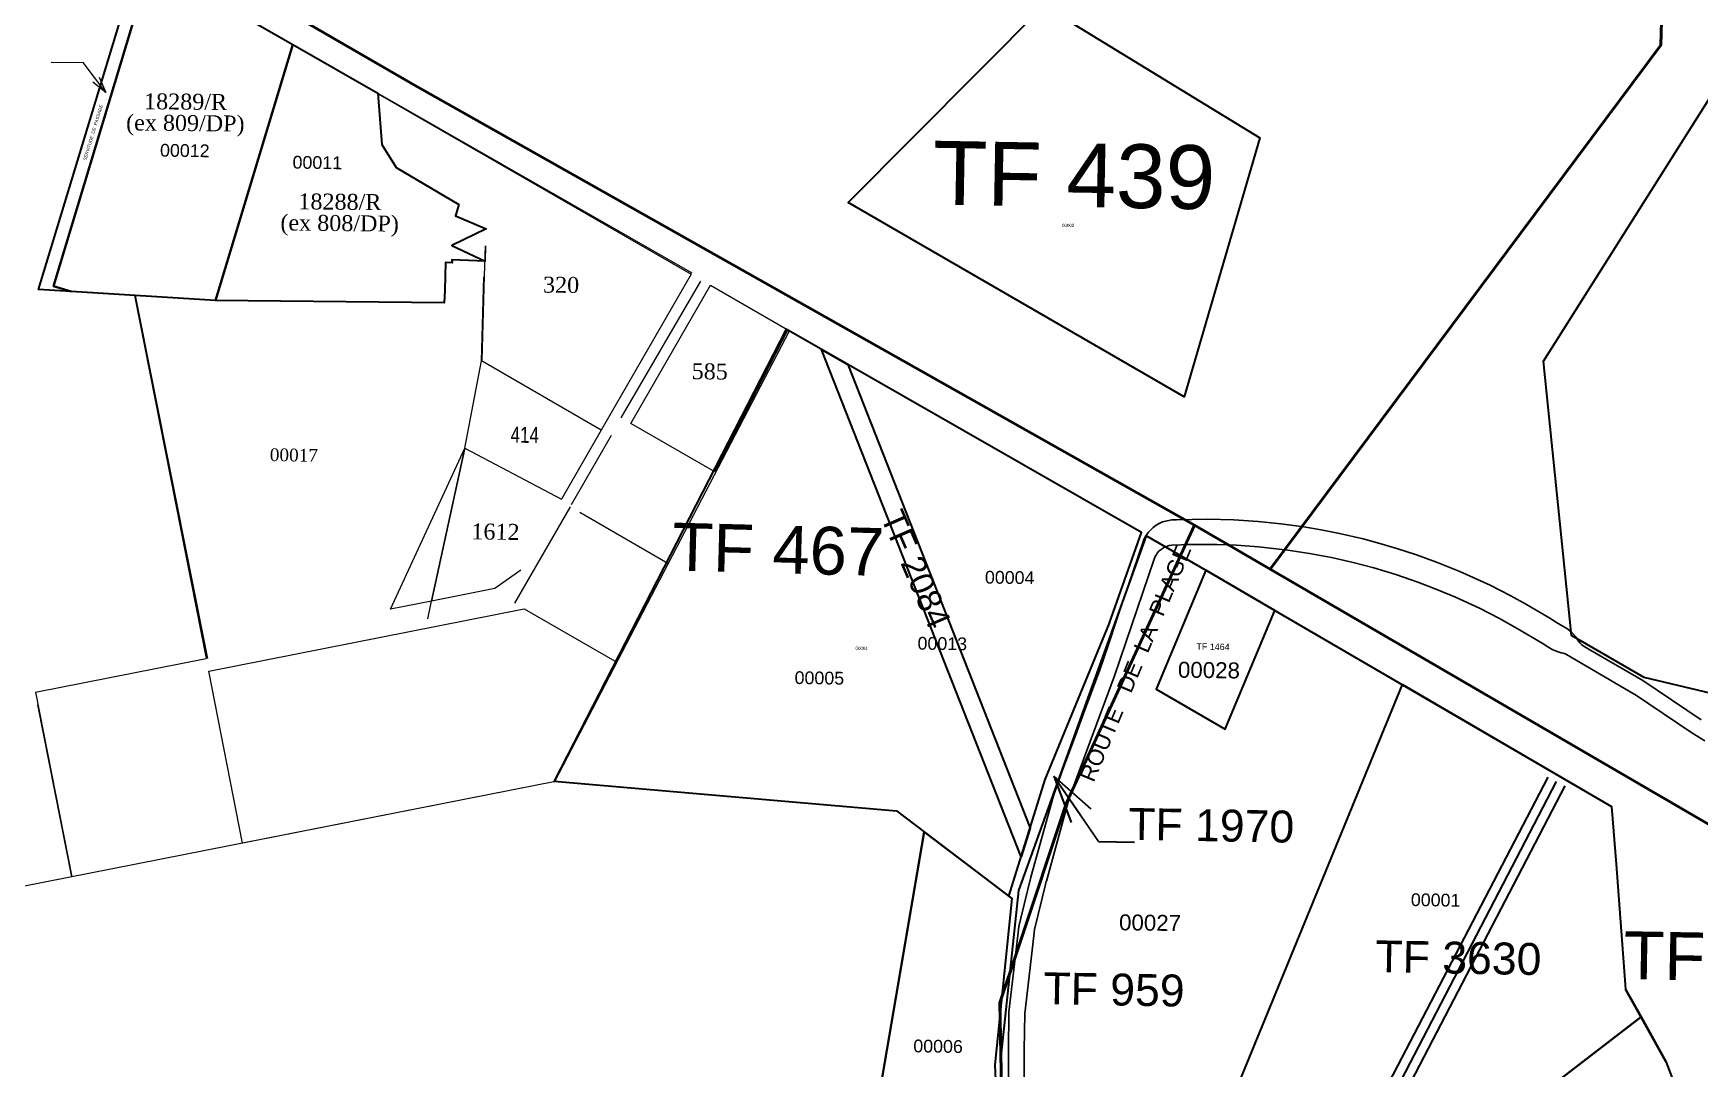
# Model space of a CAD drawing. Header units: metres. Extents: x 0 to 1324930, y 0 to 1631912.
# Drawn here: x 252407 to 252929, y 1629236 to 1629561 of the extents above; entities that cross this region are included whole.
import ezdxf
from ezdxf.enums import TextEntityAlignment as Align

# ---------------------------------------------------------------- set-up
doc = ezdxf.new("R2010")
doc.units = ezdxf.units.M
doc.header["$MEASUREMENT"] = 0
for name, color, linetype in [('A_revoir_niveau_0', 7, 'Continuous'), ('historique_numero_parcelle', 7, 'Continuous'), ('limites_sections', 7, 'Continuous'), ('limites_tf', 7, 'Continuous'), ('numero_parcelle', 7, 'Continuous'), ('toponymie', 7, 'Continuous')]:
    doc.layers.add(name, color=color, linetype=linetype)
for name, color, linetype, lineweight in [('CABA', 7, 'Continuous', 0), ('MORCELLEMENT', 7, 'Continuous', 0), ('Numero_TF', 7, 'Continuous', 0), ('TITRE FONCIER', 7, 'Continuous', 0)]:
    doc.layers.add(name, color=color, linetype=linetype, lineweight=lineweight)
doc.styles.get("Standard").update_dxf_attribs({"font": 'txt.shx'})
doc.styles.add('Style-Arial', font='arial.ttf')
doc.styles.add('Style-ENGINEERING', font='ENGINEERING.shx')
doc.styles.add('Style-FANCY', font='times.ttf')
doc.styles.add('Style-STANDARD', font='STANDARD.shx')
doc.styles.add('Style-txt', font='txt.shx')
doc.linetypes.add('LIMITE2', pattern='A,0.00635,-0.00254,["„",Style-STANDARD,S=0.00254,R=0,X=-0.00254,Y=0],-0.00254,0.0254', length=0.03683)
doc.dimstyles.get("Standard").update_dxf_attribs({"dimtxt": 4, "dimasz": 0.9, "dimexe": 0.9, "dimexo": 0.3125, "dimgap": 0.45, "dimtad": 1, "dimzin": 3, "dimdsep": 46, "dimtxsty": 'Standard', "dimcen": 9e-06, "dimse1": 1, "dimse2": 1, "dimclrt": 6, "dimazin": 3, "dimtfac": 1, "dimtmove": 0, "dimatfit": 1, "dimtzin": 3})

# ---------------------------------------------------------------- blocks, each defined once
blk = doc.blocks.new('TerminatorOpen_0.5')
at = {"color": 0, "linetype": 'ByBlock', "lineweight": -2}
for q in [(-1, 0.25), (-1, 0), (-1, -0.25)]:
    blk.add_line((0, 0), q, dxfattribs=at)

msp = doc.modelspace()

# ---------------------------------------------------------------- linework, layer by layer
at = {"layer": 'A_revoir_niveau_0', "color": 7, "linetype": 'Continuous', "lineweight": 0}
for p, q in [((252463.95235, 1629476.87531), (252488.17618, 1629557.07527)), ((252548.56626, 1629493.93739), (252548.38636, 1629489.18902)), ((252591.09267, 1629440.08042), (252616.00347, 1629482.96078)), ((252463.95235, 1629476.87531), (252418.69891, 1629479.64085)), ((252594.13094, 1629438.33211), (252619.0474, 1629481.66243)), ((252619.0474, 1629481.66243), (252643.31394, 1629467.70639)), ((252643.79234, 1629467.45879), (252570.22654, 1629326.22599)), ((252643.31394, 1629467.70639), (252620.43275, 1629423.1904)), ((252620.43275, 1629423.1904), (252594.13094, 1629438.33211)), ((252531.63609, 1629382.63302), (252542.02899, 1629430.54621)), ((252542.02899, 1629430.54621), (252572.3708, 1629414.58367)), ((252575.08143, 1629412.22942), (252557.64964, 1629381.95608)), ((252559.59056, 1629392.36251), (252551.4668, 1629386.54414)), ((252551.4668, 1629386.54414), (252531.63609, 1629382.63302)), ((252461.76508, 1629360.70929), (252560.67791, 1629380.20789)), ((252530.42619, 1629377.07779), (252531.63609, 1629382.63302)), ((252560.67791, 1629380.20789), (252589.72002, 1629363.48163)), ((252407.4775, 1629354.08095), (252460.99428, 1629364.62929)), ((252472.40801, 1629306.76129), (252461.76508, 1629360.70929)), ((252418.89123, 1629296.21296), (252408.2483, 1629350.16095)), ((252570.48864, 1629326.09034), (252272.47698, 1629267.35052)), ((252570.48864, 1629326.09034), (252472.40801, 1629306.76129))]:
    msp.add_line(p, q, dxfattribs=at)
at = {"layer": 'A_revoir_niveau_0', "color": 7, "linetype": 'Continuous', "lineweight": 13}
for p, q in [((252514.65395, 1629541.72898), (252612.97086, 1629485.15906)), ((252514.73797, 1629541.8754), (252613.17127, 1629485.50825)), ((252548.22647, 1629484.44044), (252548.56626, 1629493.93739)), ((252547.23329, 1629457.91297), (252548.02399, 1629484.22511)), ((252547.49001, 1629458.12672), (252548.22647, 1629484.44044)), ((252612.97086, 1629485.15906), (252584.84415, 1629436.25864)), ((252542.02899, 1629430.54621), (252547.23329, 1629457.91297)), ((252584.84415, 1629436.25864), (252547.23329, 1629457.91297)), ((252584.84415, 1629436.25864), (252572.3708, 1629414.58367)), ((252587.88242, 1629434.51032), (252575.40907, 1629412.83535)), ((252578.1097, 1629410.48123), (252605.71198, 1629394.57312))]:
    msp.add_line(p, q, dxfattribs=at)
at = {"layer": 'A_revoir_niveau_0', "color": 2, "linetype": 'Continuous', "lineweight": 13}
for p, q in [((252418.69891, 1629479.64085), (252438.75719, 1629478.42007)), ((252438.54253, 1629478.4304), (252460.99428, 1629364.62929)), ((252438.75719, 1629478.42007), (252461.44345, 1629364.66548)), ((252407.4775, 1629354.08095), (252418.89123, 1629296.21296)), ((252418.89123, 1629296.21296), (252272.47698, 1629267.35052))]:
    msp.add_line(p, q, dxfattribs=at)
at = {"layer": 'A_revoir_niveau_0', "color": 1, "linetype": 'Continuous', "elevation": 1.45707, "flags": 128}
for points in [[(252712.34422, 1629222.14757), (252712.4338, 1629241.94447), (252712.616, 1629253.85243), (252715.42602, 1629277.8577), (252715.73267, 1629280.62993), (252716.34654, 1629283.27316), (252716.35539, 1629283.3093), (252719.50214, 1629296.17067), (252726.5438, 1629321.63391), (252729.13402, 1629328.83563), (252733.87345, 1629341.63732), (252736.43195, 1629348.54807), (252740.97133, 1629360.8094), (252740.97875, 1629360.82944), (252743.87636, 1629369.37445), (252746.55565, 1629377.27392), (252746.78826, 1629377.95974), (252754.78181, 1629401.5275), (252754.80532, 1629401.59207), (252755.34317, 1629402.75236), (252755.8002, 1629403.51417), (252756.35674, 1629404.2771), (252757.77906, 1629405.72571), (252758.76502, 1629406.45188), (252759.74652, 1629407.01292), (252760.71911, 1629407.43771), (252762.17055, 1629407.75238), (252763.62199, 1629408.06705), (252765.15905, 1629408.13563), (252774.81547, 1629408.30315), (252783.11413, 1629408.08448), (252790.69568, 1629407.59083), (252797.86275, 1629406.86429), (252804.99736, 1629405.88745), (252810.98667, 1629404.86943), (252816.24927, 1629403.82347), (252823.59318, 1629402.12264), (252828.87681, 1629400.72149), (252834.55789, 1629399.04518), (252840.35856, 1629397.14745), (252846.60047, 1629394.88894), (252853.93128, 1629391.93926), (252863.41407, 1629387.62332), (252869.90412, 1629384.3252), (252874.81847, 1629381.63081), (252882.10561, 1629377.30455), (252884.29561, 1629375.92335), (252887.52762, 1629374.03797), (252887.76865, 1629373.88138), (252888.95839, 1629372.87119), (252889.40674, 1629372.49051), (252890.29006, 1629371.39935), (252890.60889, 1629370.88455), (252890.81173, 1629370.55704), (252890.82183, 1629370.53976), (252891.19666, 1629369.97649), (252891.6327, 1629369.45916), (252892.08676, 1629369.02638), (252892.58364, 1629368.64353), (252892.60643, 1629368.62398), (252892.64715, 1629368.6003), (252894.72471, 1629367.39217), (252911.3225, 1629357.7362), (252929.54388, 1629345.43053)], [(252930.77336, 1629338.87493), (252926.64817, 1629341.3527), (252908.66544, 1629353.50143), (252908.62036, 1629353.52765), (252887.34024, 1629365.90242), (252886.91467, 1629366.09629), (252886.33371, 1629366.304), (252885.73556, 1629366.45525), (252885.73123, 1629366.45612), (252884.73602, 1629366.71397), (252883.0736, 1629367.42091), (252881.5649, 1629368.28137), (252879.70768, 1629369.41836), (252871.96631, 1629374.10759), (252866.37022, 1629377.20517), (252860.08976, 1629380.40753), (252852.63103, 1629383.85455), (252846.73773, 1629386.31818), (252840.7679, 1629388.5901), (252833.91146, 1629390.93212), (252826.97378, 1629393.02126), (252820.48764, 1629394.72726), (252813.69752, 1629396.26433), (252806.85748, 1629397.56131), (252799.97872, 1629398.61622), (252790.82129, 1629399.63926), (252783.91945, 1629400.12622), (252777.72585, 1629400.35708), (252772.08662, 1629400.3983), (252769.85088, 1629400.37009), (252768.15436, 1629400.33181), (252766.64655, 1629400.28555), (252763.81821, 1629400.16768), (252763.69115, 1629400.16239), (252763.66559, 1629400.16017), (252762.80534, 1629400.02472), (252762.02001, 1629399.79272), (252761.59158, 1629399.61829), (252761.34415, 1629399.50067), (252760.86435, 1629399.23383), (252760.59412, 1629399.05867), (252759.99935, 1629398.59861), (252759.53365, 1629398.14986), (252759.1129, 1629397.65369), (252758.82466, 1629397.24485), (252758.45901, 1629396.60331), (252758.11308, 1629395.76221), (252745.69952, 1629359.18315), (252731.50809, 1629320.84687), (252724.33518, 1629294.88834), (252724.32153, 1629294.83897), (252724.07975, 1629293.84415), (252720.65575, 1629279.75584), (252720.42546, 1629277.76618), (252717.61032, 1629253.44344), (252717.43371, 1629241.91348), (252717.34728, 1629222.8139)]]:
    msp.add_lwpolyline(points, dxfattribs=at)
at = {"layer": 'A_revoir_niveau_0', "color": 7, "linetype": 'Continuous', "lineweight": 13}
msp.add_3dface([(252542.02899, 1629430.54621), (252531.63609, 1629382.63302), (252518.77317, 1629380.09446)], dxfattribs=at)
at = {"layer": 'CABA', "color": 1, "linetype": 'LIMITE2', "lineweight": 30}
for p, q in [((252881.4819, 1629327.4841), (252728.54717, 1629033.41419)), ((252884.14348, 1629326.09991), (252731.20876, 1629032.03001)), ((252884.14348, 1629326.09991), (252753.67741, 1629075.23377)), ((252886.80506, 1629324.71572), (252733.87034, 1629030.64582))]:
    msp.add_line(p, q, dxfattribs=at)
at = {"layer": 'limites_sections', "color": 112, "linetype": 'Continuous', "lineweight": 40, "flags": 128}
for points in [[(252399.35662, 1629947.88035), (252399.9722, 1630065.21566), (252450.61003, 1630145.3448), (252785.96832, 1629991.31478), (253052.29576, 1629847.2923), (253000.11128, 1629763.48946), (252919.31833, 1629642.67521), (252916.99241, 1629556.86646), (252794.47787, 1629392.61618), (252770.73085, 1629406.43238), (252527.00823, 1629543.96157), (252247.28198, 1629705.6787), (252399.35662, 1629947.88035)], [(251919.61268, 1629455.67058), (252081.42593, 1629801.73603), (252284.01813, 1629684.53413), (252527.00823, 1629543.96157), (252770.73085, 1629406.43238), (252730.6907, 1629319.38859), (252715.53215, 1629273.91291), (252709.8002, 1629256.71706), (252715.02282, 1628988.62218), (252674.25754, 1628915.95363), (252495.08636, 1628927.31368), (252429.92095, 1628946.76676), (252389.11796, 1628940.41899), (252306.55366, 1628962.87828), (252156.9804, 1629047.27102), (252178.39639, 1629141.09202), (252230.21024, 1629282.12064), (252157.35447, 1629307.56238), (251996.65824, 1629315.19562), (252037.72196, 1629398.92806), (251919.61268, 1629455.67058)], [(252770.73085, 1629406.43238), (252794.47787, 1629392.61618), (253348.98947, 1629069.99709), (253223.52056, 1628793.26041), (253144.88469, 1628828.89142), (253135.16261, 1628857.86651), (253072.39909, 1628896.21438), (252995.1058, 1628893.94587), (252900.6388, 1628882.2263), (252766.51681, 1628874.56219), (252710.02398, 1628836.27541), (252655.49253, 1628879.66168), (252674.25754, 1628915.95363), (252715.02282, 1628988.62218), (252709.8002, 1629256.71706), (252715.53215, 1629273.91291), (252730.6907, 1629319.38859), (252770.73085, 1629406.43238)]]:
    msp.add_lwpolyline(points, close=True, dxfattribs=at)
msp.add_lwpolyline([(253348.98947, 1629069.99709), (252794.47787, 1629392.61618), (252916.99241, 1629556.86646), (252919.31833, 1629642.67521), (253000.11128, 1629763.48946)], dxfattribs=at)
at = {"layer": 'limites_tf', "color": 1, "linetype": 'Continuous', "lineweight": 30}
for p, q in [((252774.33283, 1629392.29747), (252795.94635, 1629379.72763)), ((252740.69882, 1629307.33434), (252751.95889, 1629307.13742)), ((252918.50674, 1629238.3764), (252905.89796, 1629261.04692))]:
    msp.add_line(p, q, dxfattribs=at)
at = {"layer": 'limites_tf', "color": 5, "linetype": 'Continuous', "lineweight": 30, "flags": 128}
for points in [[(252440.11259, 1629584.59169), (252443.66149, 1629582.5643), (252413.08634, 1629481.3299), (252418.69891, 1629479.64085), (252408.37483, 1629480.25934), (252440.11259, 1629584.59169)], [(252443.66149, 1629582.5643), (252488.17618, 1629557.07527), (252463.95235, 1629476.87531), (252418.69891, 1629479.64085), (252413.08634, 1629481.3299), (252443.66149, 1629582.5643)], [(252938.12929, 1629566.97048), (253171.77581, 1629429.90937), (253182.79447, 1629393.91847), (253185.64831, 1629394.99673), (253183.50842, 1629336.85917), (253177.57993, 1629336.0275), (253151.62666, 1629342.99279), (253089.50307, 1629373.58324), (253049.85666, 1629376.14305), (253034.54822, 1629359.50071), (253029.5758, 1629330.69801), (252911.70164, 1629358.70232), (252888.98681, 1629371.9114), (252880.20914, 1629457.83773), (252934.04656, 1629543.16193), (252938.12929, 1629566.97048)], [(252488.17618, 1629557.07527), (252514.73797, 1629541.8754), (252516.02834, 1629525.72095), (252520.49277, 1629518.50366), (252540.13193, 1629506.89671), (252539.14542, 1629503.42688), (252548.70298, 1629499.33625), (252537.98684, 1629494.04853), (252548.38636, 1629489.18902), (252537.93967, 1629489.55878), (252538.10073, 1629488.70704), (252536.05137, 1629488.77857), (252535.74041, 1629480.12136), (252535.5984, 1629476.12263), (252463.95235, 1629476.87531), (252488.17618, 1629557.07527)], [(252723.94184, 1629326.74855), (252744.14981, 1629375.72561), (252744.17098, 1629375.78547), (252754.19184, 1629404.11379), (252642.7848, 1629467.89333), (252570.04337, 1629326.18378), (252677.37731, 1629316.86823), (252677.37731, 1629316.86823), (252686.07362, 1629310.3545), (252712.61332, 1629290.12776), (252723.94184, 1629326.74855)], [(252686.07362, 1629310.3545), (252661.30217, 1629165.48479), (252708.42875, 1629150.62985), (252712.10577, 1629151.16356), (252708.28107, 1629237.32859), (252713.62788, 1629289.42536), (252712.63722, 1629290.17782), (252686.07362, 1629310.3545)]]:
    msp.add_lwpolyline(points, close=True, dxfattribs=at)
at = {"layer": 'limites_tf', "color": 5, "linetype": 'Continuous', "lineweight": 30, "elevation": -0.00004, "flags": 128}
msp.add_lwpolyline([(252653.90667, 1629461.52615), (252662.15136, 1629456.8065), (252719.23038, 1629311.5182), (252716.43943, 1629302.4961), (252653.90667, 1629461.52615)], dxfattribs=at)
at = {"layer": 'limites_tf', "color": 5, "linetype": 'Continuous', "lineweight": 30, "flags": 128}
for points in [[(252755.71913, 1629403.1146), (252774.33283, 1629392.29747), (252758.75993, 1629355.09409), (252780.36345, 1629342.52442), (252795.94635, 1629379.72763), (252901.52843, 1629318.30208), (252902.91116, 1629300.14512), (252905.89796, 1629261.04692), (252910.76594, 1629252.31046), (252796.90571, 1629164.64797), (252774.54232, 1629161.21848), (252713.5416, 1629153.70397), (252710.13803, 1629239.88666), (252715.73936, 1629291.95667), (252755.71913, 1629403.1146)], [(252835.95552, 1629356.45449), (252901.52843, 1629318.30208), (252902.91116, 1629300.14512), (252905.89796, 1629261.04692), (252910.78611, 1629252.32011), (252796.91588, 1629164.65779), (252796.91588, 1629164.65779), (252774.56249, 1629161.22813), (252754.87898, 1629158.91195), (252835.95552, 1629356.45449)], [(252795.2879, 1629162.74421), (252795.43065, 1629162.40034), (252773.08282, 1629158.86185), (252708.42676, 1629150.50812), (252661.29943, 1629165.36047), (252686.07362, 1629310.3545), (252713.623, 1629289.33231)], [(252910.78611, 1629252.32011), (252918.54237, 1629238.31235), (252928.27982, 1629212.9182), (252926.76272, 1629202.80318), (252900.06923, 1629137.63997), (252819.33652, 1629166.78608), (252808.81749, 1629165.78986), (252815.83339, 1629179.21924), (252910.78611, 1629252.32011)]]:
    msp.add_lwpolyline(points, dxfattribs=at)
at = {"layer": 'limites_tf', "color": 5, "linetype": 'Continuous', "lineweight": 30}
for points in [[(252723.49687, 1629569.21048), (252791.27668, 1629527.844), (252767.53882, 1629446.62521), (252662.16465, 1629507.58927)], [(252758.75993, 1629355.09409), (252780.36345, 1629342.52442), (252795.94635, 1629379.72763), (252774.33283, 1629392.29747)]]:
    msp.add_3dface(points, dxfattribs=at)
at = {"layer": 'MORCELLEMENT', "color": 3, "linetype": 'Continuous', "lineweight": 13}
for p in [(252412.41138, 1629551.55585), (252429.52434, 1629542.09505)]:
    msp.add_line(p, (252422.40883, 1629551.45082), dxfattribs=at)
at = {"layer": 'MORCELLEMENT', "color": 3, "linetype": 'Continuous', "lineweight": 13, "flags": 128}
msp.add_lwpolyline([(252427.49289, 1629546.83057), (252429.52434, 1629542.09505), (252425.5034, 1629545.31747)], dxfattribs=at)

# ---------------------------------------------------------------- block references
at = {"layer": 'limites_tf', "color": 1, "linetype": 'Continuous', "lineweight": 30, "xscale": 15, "yscale": 15, "zscale": 15, "rotation": 124.291142}
msp.add_blockref('TerminatorOpen_0.5', (252726.73511, 1629327.81118), dxfattribs=at)

# ---------------------------------------------------------------- texts
at = {"layer": 'historique_numero_parcelle', "color": 7, "linetype": 'Continuous', "lineweight": 13, "insert": (252664.51755, 1629368.36468), "char_height": 1, "attachment_point": 1, "rotation": 359.2324999, "line_spacing_factor": 0.6}
msp.add_mtext('\\fArial|b0|i0|c00|p39;00001', dxfattribs=at)
at = {"layer": 'numero_parcelle', "color": 5, "lineweight": 0, "attachment_point": 1, "rotation": 359.2324999, "line_spacing_factor": 0.6}
for s, insert, char_height in [('\\fArial|b0|i0|c00|p39;00012', (252446.54766, 1629525.96048), 4), ('\\fArial|b0|i0|c00|p39;00011', (252488.08998, 1629522.20097), 4), ('\\fTimes New Roman|b0|i0|c00|p23;00017', (252480.95678, 1629430.5286), 4), ('\\fArial|b0|i0|c00|p39;00004', (252705.10536, 1629392.15604), 4), ('\\fArial|b0|i0|c00|p39;00013', (252683.98809, 1629371.4412), 4), ('\\fArial|b0|i0|c00|p39;00028', (252765.62885, 1629363.65617), 5), ('\\fArial|b0|i0|c00|p39;00005', (252645.45333, 1629360.66989), 4), ('\\fArial|b0|i0|c00|p39;00001', (252838.62114, 1629291.07749), 4), ('\\fArial|b0|i0|c00|p39;00027', (252747.17157, 1629284.47912), 5), ('\\fArial|b0|i0|c00|p39;00006', (252682.66273, 1629245.24122), 4)]:
    msp.add_mtext(s, dxfattribs=dict(at, insert=insert, char_height=char_height))
at = {"layer": 'numero_parcelle', "color": 5, "insert": (252729.23599, 1629500.89012), "char_height": 1, "attachment_point": 1, "rotation": 0.0028075, "line_spacing_factor": 0.6, "style": 'Style-txt'}
msp.add_mtext('\\fArial|b0|i0|c00|p39;00002', dxfattribs=at)
at = {"layer": 'numero_tf', "color": 4, "linetype": 'Continuous', "lineweight": 30, "style": 'Style-Arial'}
for s, height, rotation, p in [('TF 2084', 7.499995, 293.473284, (252672.23803, 1629409.06566)), ('TF 467', 14.999989, 358.473284, (252606.92133, 1629392.25922))]:
    msp.add_text(s, height=height, rotation=rotation, dxfattribs=at).set_placement(p)
at = {"layer": 'numero_tf', "color": 4, "linetype": 'Continuous', "lineweight": 0, "style": 'Style-Arial'}
for s, height, rotation, p in [('ROUTE   DE  LA  PLAGE', 5, 67.286384, (252739.18817, 1629325.56056)), ('TF 1464', 2, 358.9981, (252771.36589, 1629367.43736)), ('TF 623', 15, 358.9981, (252905.15902, 1629264.19647))]:
    msp.add_text(s, height=height, rotation=rotation, dxfattribs=at).set_placement(p)
for s, p in [('TF 3630', (252827.59721, 1629276.33155)), ('TF 959', (252723.52227, 1629266.31573))]:
    msp.add_text(s, height=10, rotation=358.9981, dxfattribs=at).set_placement(p, align=Align.TOP_LEFT)
at = {"layer": 'numero_tf', "color": 4, "linetype": 'Continuous', "lineweight": 0, "insert": (252750.10407, 1629317.82969), "char_height": 10, "attachment_point": 1, "rotation": 358.9980748, "line_spacing_factor": 0.6, "style": 'Style-Arial'}
msp.add_mtext('TF 1970', dxfattribs=at)
at = {"layer": 'TITRE FONCIER', "color": 2, "linetype": 'Continuous', "lineweight": 0, "style": 'Style-Arial'}
msp.add_text('TF 439', height=20, rotation=359.0028, dxfattribs=at).set_placement((252688.95293, 1629526.93944), align=Align.TOP_LEFT)
at = {"layer": 'toponymie', "color": 7, "linetype": 'Continuous', "lineweight": 13}
for s, height, rotation, style, p in [('SERVITUDE  DE  PASSAGE', 1, 73.194459, 'Style-Arial', (252423.38778, 1629520.65349)), ('320', 5, 359.28, 'Style-FANCY', (252566.54948, 1629479.34124))]:
    msp.add_text(s, height=height, rotation=rotation, dxfattribs=dict(at, style=style)).set_placement(p)
at = {"layer": 'toponymie', "color": 4, "linetype": 'Continuous', "lineweight": 0, "style": 'Style-FANCY'}
for s, rotation, p in [('18288/R', 359.3981, (252502.89646, 1629507.81431)), ('(ex 808/DP)', 359.3981, (252502.82616, 1629501.1229)), ('585', 359.28, (252618.83176, 1629454.6395)), ('1612', 359.28, (252551.6662, 1629404.40154))]:
    msp.add_text(s, height=4.999002, rotation=rotation, dxfattribs=at).set_placement(p, align=Align.MIDDLE_CENTER)
at = {"layer": 'toponymie', "color": 7, "linetype": 'Continuous', "lineweight": 13, "style": 'Style-ENGINEERING', "width": 0.800001}
msp.add_text('414', height=4.999998, rotation=359.28, dxfattribs=at).set_placement((252560.8454, 1629434.74786), align=Align.MIDDLE_CENTER)
at = {"layer": 'toponymie', "color": 4, "linetype": 'Continuous', "lineweight": 0, "insert": (252454.48291, 1629535.02141), "char_height": 4.999002, "attachment_point": 5, "rotation": 359.3980969, "line_spacing_factor": 0.803174, "style": 'Style-FANCY'}
msp.add_mtext('18289/R\\P(ex 809/DP)', dxfattribs=at)

# ---------------------------------------------------------------- leaders
at = {"layer": 'limites_tf', "color": 1, "linetype": 'Continuous', "lineweight": 30}
msp.add_leader([(252726.73511, 1629327.81118), (252740.69882, 1629307.33434)], dimstyle='Standard', override={"dimtxt": 15, "dimasz": 15, "dimgap": 7.5, "dimtad": 1, "dimtxsty": 'Style-Arial', "dimldrblk": 'TerminatorOpen_0.5'}, dxfattribs=at)

doc.saveas('drawing.dxf')
